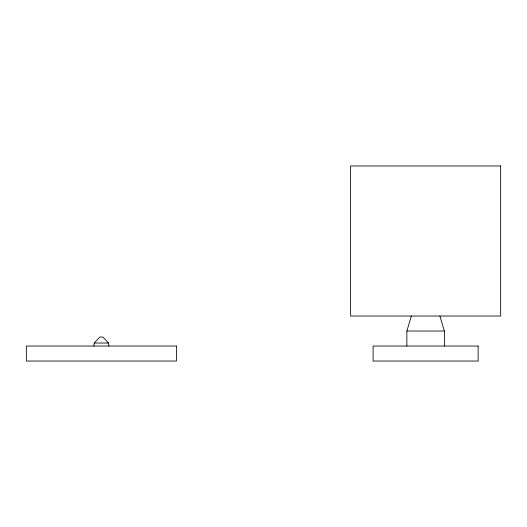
<?xml version="1.0" encoding="UTF-8"?>
<svg xmlns="http://www.w3.org/2000/svg" width="527" height="527" viewBox="0 0 527 527"><rect width="100%" height="100%" fill="white"/><g stroke="black" fill="none" stroke-linecap="round" stroke-linejoin="round"><path stroke-width="0.79" d="M93.878 346.035L94.254 343.031L99.88 337.03L102.877 337.03L108.509 343.031L108.885 346.035M406.864 346.035L406.864 331.028L411.363 316.022M406.864 331.028L444.38 331.028L444.38 346.035M94.254 343.031L108.509 343.031M439.874 316.022L444.38 331.028M500.65 165.959L350.587 165.959L350.587 316.022L500.65 316.022L500.65 165.959M176.413 346.035L26.35 346.035L26.35 361.041L176.413 361.041L176.413 346.035M478.141 346.035L373.096 346.035L373.096 361.041L478.141 361.041L478.141 346.035"/></g></svg>
